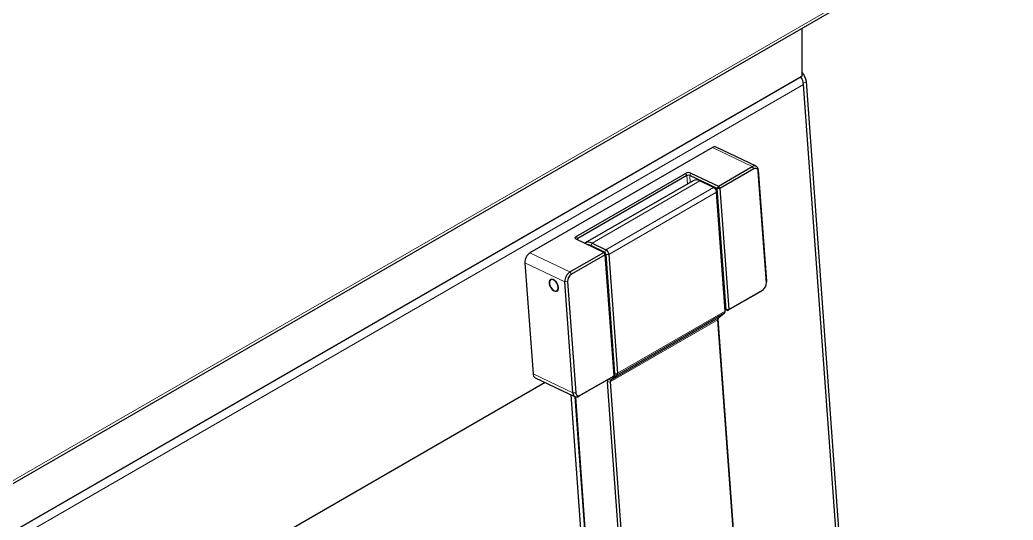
# Model space of a CAD drawing. Header units: millimetres. Extents: x -218071 to -203542, y 15363 to 51382.
# Drawn here: x -216852 to -216801.2, y 51062.1 to 51087.7 of the extents above; entities that cross this region are included whole.
import ezdxf

# ---------------------------------------------------------------- set-up
doc = ezdxf.new("R2010")
doc.units = ezdxf.units.MM
doc.header["$LTSCALE"] = 4
doc.layers.add('TPF-EQUIPEMENT', color=7, linetype='Continuous')

msp = doc.modelspace()

# ---------------------------------------------------------------- linework, layer by layer
at = {"layer": 'TPF-EQUIPEMENT', "color": 7, "linetype": 'Continuous', "lineweight": 25}
for p, q in [((-216938.551, 51014.255), (-216801.231, 51093.509)), ((-216811.971, 51084.858), (-216811.971, 51087.311)), ((-216812.042, 51084.818), (-216949.15, 51005.686)), ((-216949.079, 51005.727), (-216811.971, 51084.858)), ((-216812.042, 51084.818), (-216811.971, 51084.858)), ((-216807.505, 51023.939), (-216811.895, 51084.424)), ((-216807.228, 51022.237), (-216811.753, 51084.58)), ((-216816.56, 51081.199), (-216825.894, 51075.812)), ((-216814.321, 51080.247), (-216816.364, 51081.22)), ((-216823.527, 51076.658), (-216817.941, 51079.882)), ((-216817.659, 51079.897), (-216816.25, 51079.226)), ((-216816.25, 51079.226), (-216814.517, 51080.226)), ((-216814.441, 51080.107), (-216816.173, 51079.108)), ((-216814.21, 51080.05), (-216813.797, 51074.361)), ((-216813.797, 51074.286), (-216814.21, 51079.975)), ((-216817.864, 51079.764), (-216823.45, 51076.54)), ((-216817.552, 51079.507), (-216823.067, 51076.323)), ((-216816.314, 51079.1), (-216817.723, 51079.771)), ((-216816.497, 51079.158), (-216817.201, 51079.493)), ((-216816.414, 51079.11), (-216816.485, 51079.151)), ((-216815.902, 51072.835), (-216816.344, 51078.921)), ((-216816.343, 51078.995), (-216815.902, 51072.909)), ((-216816.25, 51079.226), (-216816.314, 51079.1)), ((-216816.173, 51079.108), (-216816.314, 51079.1)), ((-216815.864, 51072.902), (-216816.314, 51079.1)), ((-216816.173, 51079.108), (-216816.25, 51079.226)), ((-216816.173, 51079.108), (-216815.723, 51072.909)), ((-216822.119, 51075.839), (-216823.528, 51076.51)), ((-216822.717, 51076.31), (-216822.012, 51075.974)), ((-216823.851, 51074.839), (-216822.119, 51075.839)), ((-216822.042, 51075.72), (-216823.775, 51074.721)), ((-216822.077, 51075.849), (-216822.781, 51076.184)), ((-216822.119, 51075.839), (-216822.042, 51075.72)), ((-216822.042, 51075.795), (-216822.119, 51075.839)), ((-216822.042, 51075.795), (-216822.042, 51075.72)), ((-216822.042, 51075.795), (-216821.592, 51069.596)), ((-216821.592, 51069.522), (-216822.042, 51075.72)), ((-216821.559, 51069.645), (-216822, 51075.73)), ((-216821.859, 51075.737), (-216821.417, 51069.652)), ((-216826.152, 51075.309), (-216825.739, 51069.62)), ((-216824.904, 51074.299), (-216824.904, 51074.287)), ((-216823.696, 51068.647), (-216824.109, 51074.336)), ((-216823.968, 51074.343), (-216823.555, 51068.654)), ((-216813.797, 51074.361), (-216813.796, 51074.327)), ((-216813.796, 51074.261), (-216813.796, 51074.327)), ((-216824.674, 51073.889), (-216824.664, 51073.883)), ((-216814.055, 51073.858), (-216815.788, 51072.858)), ((-216815.723, 51072.909), (-216813.991, 51073.909)), ((-216814.001, 51073.895), (-216814.055, 51073.858)), ((-216814.001, 51073.895), (-216813.951, 51073.937)), ((-216816.245, 51072.487), (-216815.935, 51072.735)), ((-216815.903, 51072.92), (-216815.864, 51072.902)), ((-216815.788, 51072.858), (-216815.902, 51072.912)), ((-216815.902, 51072.909), (-216815.901, 51072.902)), ((-216815.901, 51072.821), (-216815.901, 51072.902)), ((-216815.723, 51072.909), (-216815.864, 51072.902)), ((-216815.788, 51072.858), (-216815.864, 51072.902)), ((-216815.788, 51072.858), (-216815.723, 51072.909)), ((-216815.293, 51058.828), (-216816.277, 51072.386)), ((-216816.275, 51072.432), (-216815.293, 51058.903)), ((-216825.121, 51069.18), (-216873.076, 51041.503)), ((-216825.628, 51069.422), (-216823.586, 51068.449)), ((-216821.656, 51069.471), (-216823.389, 51068.471)), ((-216823.325, 51068.522), (-216821.592, 51069.522)), ((-216820.95, 51055.638), (-216821.934, 51069.196)), ((-216821.793, 51069.203), (-216820.809, 51055.645)), ((-216821.45, 51069.551), (-216821.76, 51069.303)), ((-216821.592, 51069.522), (-216821.656, 51069.471)), ((-216821.592, 51069.596), (-216821.592, 51069.522)), ((-216821.592, 51069.581), (-216821.575, 51069.594)), ((-216822.922, 51056.577), (-216823.791, 51068.547)), ((-216822.711, 51056.476), (-216823.58, 51068.447)), ((-216823.571, 51068.443), (-216822.703, 51056.476))]:
    msp.add_line(p, q, dxfattribs=at)
at = {"layer": 'TPF-EQUIPEMENT', "color": 8, "linetype": 'Continuous', "lineweight": 18}
for p, q in [((-216938.492, 51014.437), (-216801.172, 51093.691)), ((-216811.895, 51084.424), (-216949.003, 51005.292)), ((-216811.753, 51084.58), (-216811.904, 51084.493)), ((-216814.517, 51080.226), (-216816.56, 51081.199)), ((-216817.864, 51079.764), (-216817.941, 51079.882)), ((-216817.723, 51079.771), (-216817.659, 51079.897)), ((-216814.441, 51080.107), (-216814.517, 51080.226)), ((-216814.21, 51080.05), (-216814.21, 51079.975)), ((-216817.201, 51079.493), (-216822.717, 51076.31)), ((-216817.834, 51079.344), (-216817.864, 51079.764)), ((-216817.723, 51079.771), (-216817.698, 51079.422)), ((-216822.012, 51075.974), (-216816.497, 51079.158)), ((-216816.344, 51078.921), (-216821.859, 51075.737)), ((-216816.343, 51078.995), (-216816.344, 51078.921)), ((-216823.45, 51076.54), (-216823.527, 51076.658)), ((-216823.45, 51076.54), (-216823.445, 51076.47)), ((-216822.781, 51076.184), (-216822.717, 51076.31)), ((-216825.894, 51075.812), (-216823.851, 51074.839)), ((-216822.077, 51075.849), (-216822.012, 51075.974)), ((-216822, 51075.73), (-216821.859, 51075.737)), ((-216824.109, 51074.336), (-216826.152, 51075.309)), ((-216823.851, 51074.839), (-216823.775, 51074.721)), ((-216823.968, 51074.343), (-216824.109, 51074.336)), ((-216813.797, 51074.361), (-216813.797, 51074.286)), ((-216814.055, 51073.858), (-216813.991, 51073.909)), ((-216815.935, 51072.735), (-216821.45, 51069.551)), ((-216821.417, 51069.652), (-216815.902, 51072.835)), ((-216815.902, 51072.909), (-216815.902, 51072.835)), ((-216816.277, 51072.386), (-216821.793, 51069.203)), ((-216821.76, 51069.303), (-216816.245, 51072.487)), ((-216816.277, 51072.416), (-216816.277, 51072.386)), ((-216825.739, 51069.62), (-216823.696, 51068.647)), ((-216821.559, 51069.645), (-216821.417, 51069.652)), ((-216821.934, 51069.196), (-216821.793, 51069.203)), ((-216821.877, 51069.343), (-216821.76, 51069.303)), ((-216821.575, 51069.594), (-216821.45, 51069.551)), ((-216823.555, 51068.654), (-216823.696, 51068.647)), ((-216823.566, 51068.441), (-216822.697, 51056.47)), ((-216823.325, 51068.522), (-216823.389, 51068.471))]:
    msp.add_line(p, q, dxfattribs=at)
at = {"layer": 'TPF-EQUIPEMENT', "color": 7, "linetype": 'Continuous', "lineweight": 25, "flags": 128}
for points in [[(-216823.528, 51076.51), (-216823.552, 51076.524), (-216823.571, 51076.541), (-216823.582, 51076.561), (-216823.586, 51076.581), (-216823.582, 51076.602), (-216823.57, 51076.622), (-216823.552, 51076.641), (-216823.527, 51076.658)], [(-216823.45, 51076.54), (-216823.463, 51076.531), (-216823.472, 51076.522), (-216823.478, 51076.512), (-216823.48, 51076.501), (-216823.478, 51076.491), (-216823.474, 51076.484)], [(-216822.781, 51076.184), (-216822.877, 51076.218), (-216822.936, 51076.228)], [(-216824.435, 51074.04), (-216824.454, 51074.14), (-216824.498, 51074.241), (-216824.561, 51074.333), (-216824.636, 51074.406), (-216824.715, 51074.451), (-216824.79, 51074.464), (-216824.852, 51074.444), (-216824.895, 51074.392), (-216824.914, 51074.314), (-216824.907, 51074.219), (-216824.875, 51074.117), (-216824.821, 51074.019), (-216824.751, 51073.936), (-216824.673, 51073.876), (-216824.595, 51073.846), (-216824.526, 51073.85), (-216824.472, 51073.887), (-216824.441, 51073.953), (-216824.435, 51074.04)], [(-216824.445, 51074.045), (-216824.464, 51074.141), (-216824.506, 51074.238), (-216824.566, 51074.326), (-216824.637, 51074.395), (-216824.713, 51074.438), (-216824.784, 51074.451), (-216824.844, 51074.431), (-216824.885, 51074.381), (-216824.903, 51074.307), (-216824.897, 51074.216), (-216824.866, 51074.119), (-216824.814, 51074.025), (-216824.748, 51073.945), (-216824.673, 51073.888), (-216824.599, 51073.86), (-216824.532, 51073.864), (-216824.481, 51073.899), (-216824.451, 51073.961), (-216824.445, 51074.045)]]:
    msp.add_lwpolyline(points, dxfattribs=at)
at = {"layer": 'TPF-EQUIPEMENT', "color": 7, "linetype": 'Continuous', "lineweight": 25}
for centre, radius, start, end in [((-216812.543, 51084.496), 0.794, 6.0114, 43.9156), ((-216812.819, 51084.329), 0.928, 5.8426, 32.1306), ((-216816.442, 51081.025), 0.21, 68.1151, 124.3757), ((-216817.784, 51079.588), 0.334, 67.9005, 117.9985), ((-216817.786, 51079.616), 0.167, 67.9005, 117.9985), ((-216814.404, 51080.067), 0.195, 354.953, 125.364), ((-216814.356, 51079.988), 0.146, 354.953, 125.364), ((-216817.389, 51079.175), 0.369, 59.3992, 116.1579), ((-216816.647, 51078.892), 0.305, 5.3501, 60.4343), ((-216816.498, 51078.98), 0.155, 5.5952, 57.2757), ((-216822.902, 51076.003), 0.359, 58.9178, 122.7672), ((-216825.58, 51075.333), 0.573, 123.2491, 182.3969), ((-216822.152, 51075.716), 0.153, 5.3501, 60.4343), ((-216822.163, 51075.709), 0.305, 5.3501, 60.4343), ((-216823.537, 51074.36), 0.573, 123.2491, 182.3969), ((-216823.539, 51074.361), 0.43, 123.2491, 182.3969), ((-216814.226, 51074.268), 0.43, 303.2491, 2.3969), ((-216816.015, 51072.816), 0.115, 314.7038, 9.3842), ((-216816.164, 51072.405), 0.115, 134.7038, 189.3842), ((-216825.516, 51069.615), 0.223, 178.7105, 239.8146), ((-216821.615, 51069.635), 0.0575, 314.7038, 9.3842), ((-216821.531, 51069.633), 0.115, 314.7038, 9.3842), ((-216821.75, 51069.222), 0.186, 145.3013, 188.2817), ((-216821.68, 51069.222), 0.115, 134.7038, 189.3842), ((-216823.502, 51068.63), 0.195, 174.953, 305.364), ((-216823.409, 51068.641), 0.146, 174.953, 305.364)]:
    msp.add_arc(centre, radius, start, end, dxfattribs=at)

doc.saveas('drawing.dxf')
